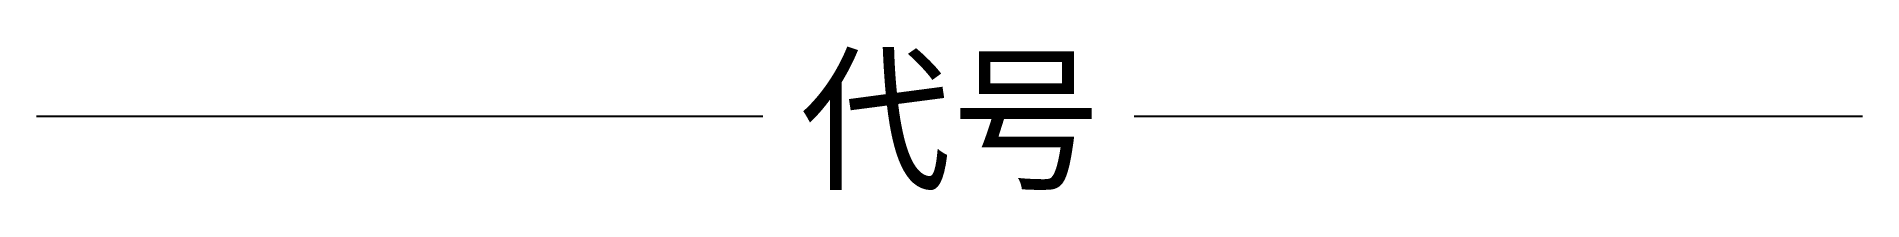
# Model space of a CAD drawing. Header units: metres. Extents: x 9.3 to 40.8, y 15.2 to 17.7.
import ezdxf

# ---------------------------------------------------------------- set-up
doc = ezdxf.new("R2010")
doc.units = ezdxf.units.M

msp = doc.modelspace()

# ---------------------------------------------------------------- linework, layer by layer
for points in [[(9.28, 16.46), (21.8, 16.46)], [(28.2, 16.46), (40.75, 16.46)]]:
    msp.add_lwpolyline(points)

# ---------------------------------------------------------------- texts
msp.add_text('代号', height=2).set_placement((22.44, 15.4))

doc.saveas('drawing.dxf')
